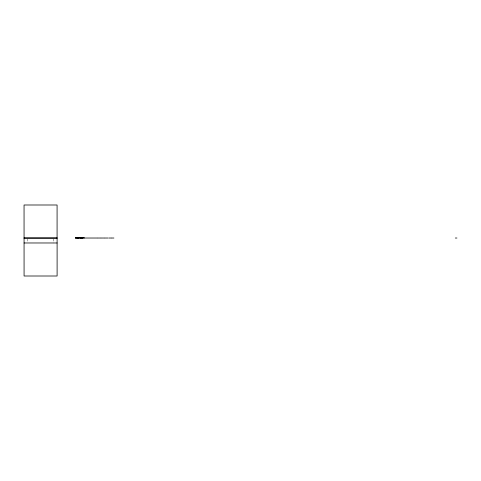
<?xml version="1.0" encoding="UTF-8"?>
<svg xmlns="http://www.w3.org/2000/svg" width="481" height="481" viewBox="0 0 481 481"><rect width="100%" height="100%" fill="white"/><g stroke="black" fill="none" stroke-linecap="round" stroke-linejoin="round"><path stroke-width="0.36" stroke-dasharray="2.4 1.8" d="M53.409 238.732L53.451 242.977M27.718 238.732L27.718 242.268"/><path stroke-width="0.72" d="M75.8 238.023L76.052 237.692M76.16 237.692L76.275 238.023M79.022 237.692L80.008 237.692M80.622 237.692L81.301 237.692L81.289 238.023M81.469 237.692L81.926 238.023M83.123 237.692L84.103 237.692L84.103 238.023M24.05 238.023L57.101 238.023L57.101 276.004L24.074 276.004L24.05 204.996L57.077 204.996L57.077 238.023M75.355 238.023L97.09 238.023M97.475 238.023L100.776 238.023M101.16 238.023L104.467 238.023M104.846 238.023L108.153 238.023M108.953 238.023L111.261 238.023M111.61 238.023L113.919 238.023M455.297 238.023L456.95 238.023M24.074 238.059L57.101 238.059M24.074 242.977L57.101 242.977M83.904 237.692L83.886 238.023M82.816 238.023L82.816 237.692L82.612 238.023M82.299 238.023L82.299 237.692L82.095 238.023M81.728 237.692L81.728 238.023M81.385 237.692L81.385 238.023M81.049 237.692L81.049 238.023M80.94 238.023L80.94 237.692L80.832 238.023M80.826 237.692L80.76 238.023M80.363 238.023L80.381 237.692L80.177 238.023M79.99 237.692L80.008 238.023M79.81 237.692L79.792 238.023M78.878 238.023L78.878 237.692L77.333 237.692L77.333 238.023M78.631 237.692L78.631 238.023M78.439 237.692L78.439 238.023M78.367 237.692L78.367 238.023M78.205 237.692L78.205 238.023M78.078 237.692L78.078 238.023M77.97 237.692L77.97 238.023M77.808 237.692L77.748 238.023M77.567 237.692L77.567 238.023M76.184 237.692L76.16 238.023M75.992 237.692L76.016 238.023M75.872 237.692L75.89 238.023"/></g></svg>
